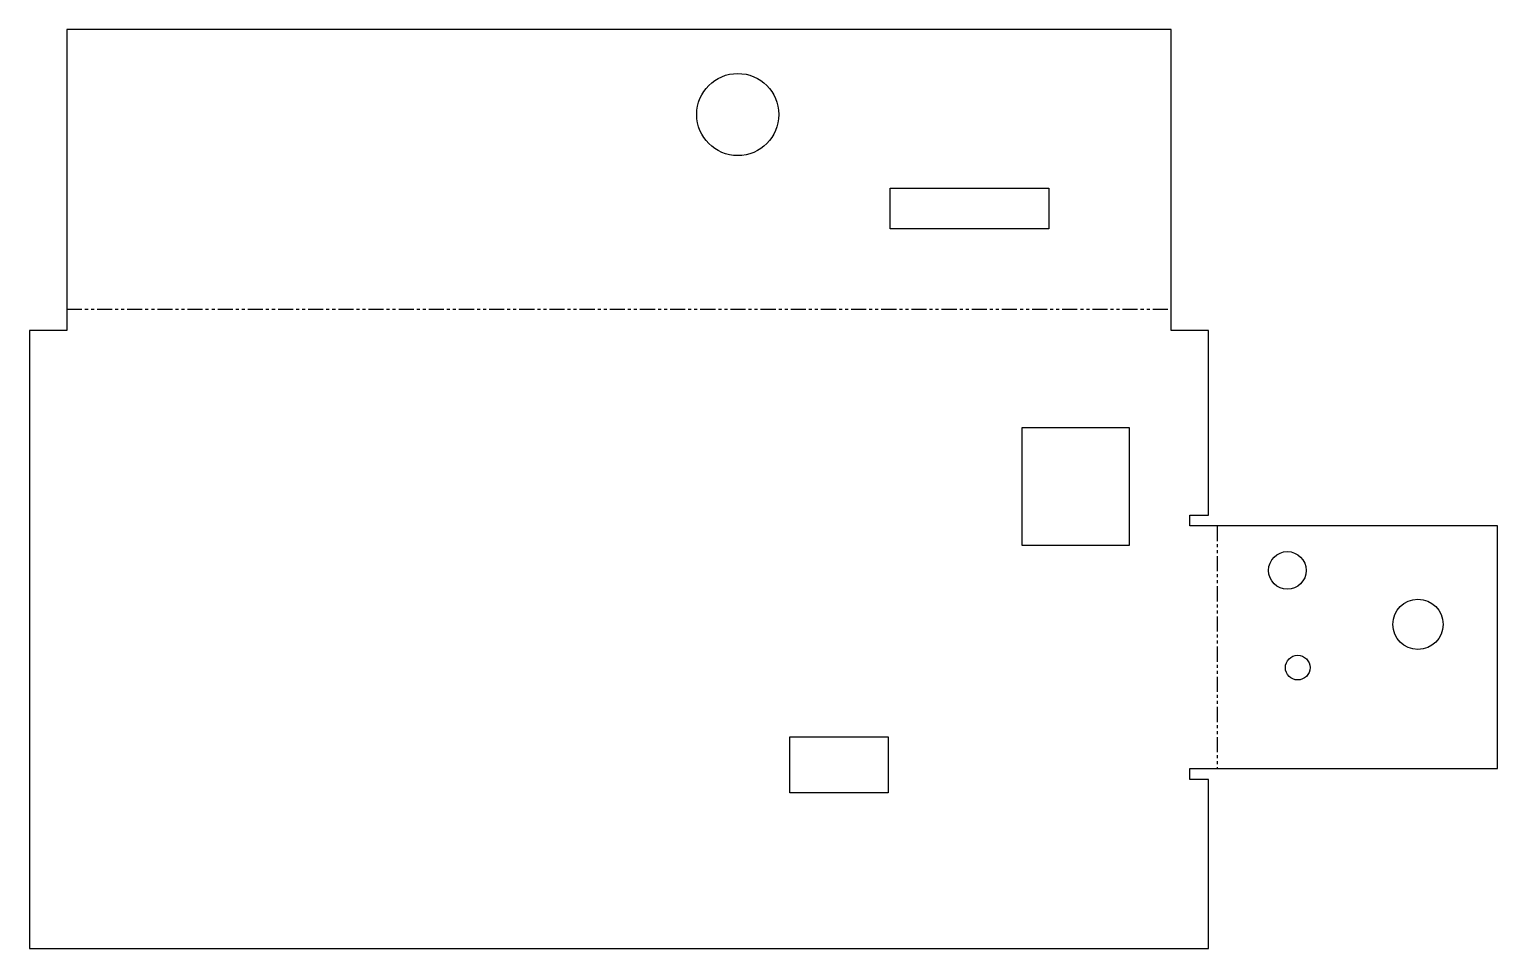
# Model space of a CAD drawing. Header units: millimetres. Extents: x 0 to 309, y 0 to 193.
import ezdxf

# ---------------------------------------------------------------- set-up
doc = ezdxf.new("R2010")
doc.units = ezdxf.units.MM
doc.linetypes.add('PHANTOM', pattern=[6.35, 3.175, -0.635, 0.635, -0.635, 0.635, -0.635])
doc.layers.add('BEND', color=7, linetype='Continuous')
doc.layers.add('CUT', color=7, linetype='Continuous')

msp = doc.modelspace()

# ---------------------------------------------------------------- linework, layer by layer
at = {"layer": 'BEND', "color": 4, "linetype": 'PHANTOM'}
for p, q in [((7.9, 134.61), (240.37, 134.61)), ((250.08, 88.97), (250.08, 37.9))]:
    msp.add_line(p, q, dxfattribs=at)
at = {"layer": 'CUT'}
for p, q in [((240.37, 193.49), (7.9, 193.49)), ((7.9, 193.49), (7.9, 130.09)), ((240.37, 130.09), (240.37, 193.49)), ((181.25, 151.49), (181.25, 160.09)), ((181.25, 160.09), (214.62, 160.09)), ((214.62, 160.09), (214.62, 151.49)), ((214.62, 151.49), (181.25, 151.49)), ((7.9, 130.09), (0, 130.09)), ((0, 130.09), (0, 0)), ((248.27, 130.09), (240.37, 130.09)), ((248.27, 91.27), (248.27, 130.09)), ((209.04, 84.83), (209.04, 109.68)), ((209.04, 109.68), (231.53, 109.68)), ((231.53, 109.68), (231.53, 84.83)), ((244.32, 88.97), (244.32, 91.27)), ((244.32, 91.27), (248.27, 91.27)), ((309.11, 88.97), (244.32, 88.97)), ((309.11, 37.9), (309.11, 88.97)), ((231.53, 84.83), (209.04, 84.83)), ((160.09, 32.79), (160.09, 44.58)), ((160.09, 44.58), (180.78, 44.58)), ((180.78, 44.58), (180.78, 32.79)), ((244.32, 35.6), (244.32, 37.9)), ((244.32, 37.9), (309.11, 37.9)), ((248.27, 35.6), (244.32, 35.6)), ((248.27, 0), (248.27, 35.6)), ((180.78, 32.79), (160.09, 32.79)), ((0, 0), (248.27, 0))]:
    msp.add_line(p, q, dxfattribs=at)
for centre, radius in [((149.14, 175.57), 8.64), ((264.84, 79.61), 3.96), ((292.34, 68.26), 5.28), ((267.03, 59.15), 2.6)]:
    msp.add_circle(centre, radius, dxfattribs=at)

doc.saveas('drawing.dxf')
